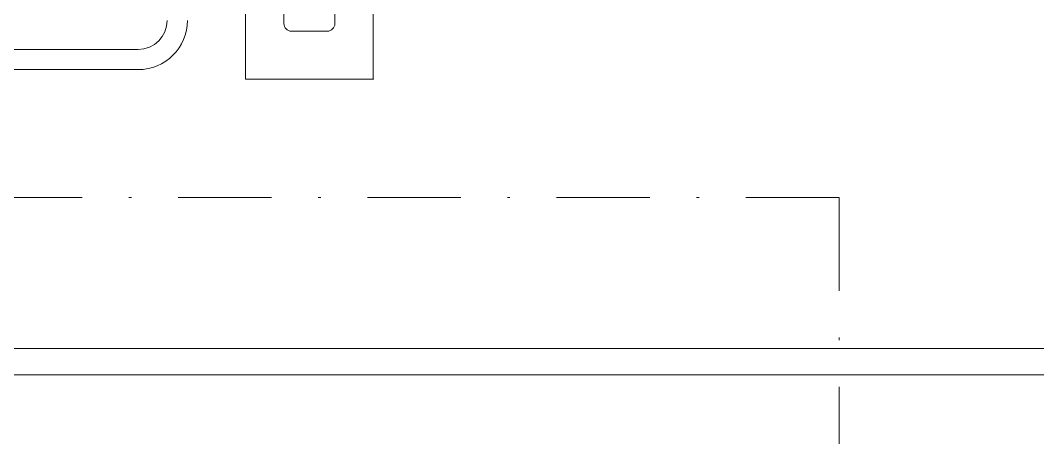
# Model space of a CAD drawing. Extents: x -2884 to -859, y 3232 to 5149.
# Drawn here: x -1755.71 to -1717.15, y 4913.5 to 4929.32 of the extents above; entities that cross this region are included whole.
import ezdxf

# ---------------------------------------------------------------- set-up
doc = ezdxf.new("R2010")
doc.units = 0
doc.header["$MEASUREMENT"] = 0
doc.linetypes.add('DGN Style 4', pattern=[707.685435, 353.621704, -176.810852, 0.442027, -176.810852])
for name, color, linetype, lineweight in [('Compressori e classific', 231, 'CONTINUOUS', 15), ('Quote e scritte', 252, 'CONTINUOUS', 15), ('Ringhiera in primo piano', 96, 'CONTINUOUS', 15)]:
    doc.layers.add(name, color=color, linetype=linetype, lineweight=lineweight)

msp = doc.modelspace()

# ---------------------------------------------------------------- linework, layer by layer
at = {"layer": 'Compressori e classific'}
for p, q in [((-1745.722, 4929.203), (-1745.722, 4937.236)), ((-1743.788, 4929.203), (-1743.788, 4937.236)), ((-1747.172, 4927.1), (-1747.172, 4931.935)), ((-1742.337, 4927.1), (-1742.337, 4931.935)), ((-1744.473, 4928.913), (-1745.431, 4928.913)), ((-1745.036, 4928.913), (-1744.078, 4928.913)), ((-1788.14, 4928.221), (-1751.245, 4928.221)), ((-1788.14, 4927.457), (-1751.245, 4927.457)), ((-1744.473, 4927.1), (-1747.172, 4927.1)), ((-1745.036, 4927.1), (-1742.337, 4927.1))]:
    msp.add_line(p, q, dxfattribs=at)
at = {"layer": 'Compressori e classific', "extrusion": (0, 0, -1)}
for centre, radius, start, end in [((1751.245, 4929.324), 1.868, 180, 270), ((1751.245, 4929.324), 1.103, 180, 270), ((1745.432, 4929.203), 0.29, 270, 0)]:
    msp.add_arc(centre, radius, start, end, dxfattribs=at)
at = {"layer": 'Compressori e classific'}
msp.add_arc((-1744.078, 4929.203), 0.29, 270, 0, dxfattribs=at)
for p in [(-1747.172, 4927.1), (-1747.172, 4927.1), (-1742.337, 4927.1), (-1742.337, 4927.1)]:
    msp.add_point(p, dxfattribs=at)
at = {"layer": 'Quote e scritte', "linetype": 'DGN Style 4', "ltscale": 0.01}
for q in [(-1809.35, 4922.606), (-1724.675, 4723.428)]:
    msp.add_line((-1724.675, 4922.606), q, dxfattribs=at)
at = {"layer": 'Ringhiera in primo piano', "linetype": 'Continuous'}
for p, q in [((-1878.52, 4916.882), (-1679.344, 4916.882)), ((-1879.52, 4915.882), (-1679.344, 4915.882))]:
    msp.add_line(p, q, dxfattribs=at)

doc.saveas('drawing.dxf')
